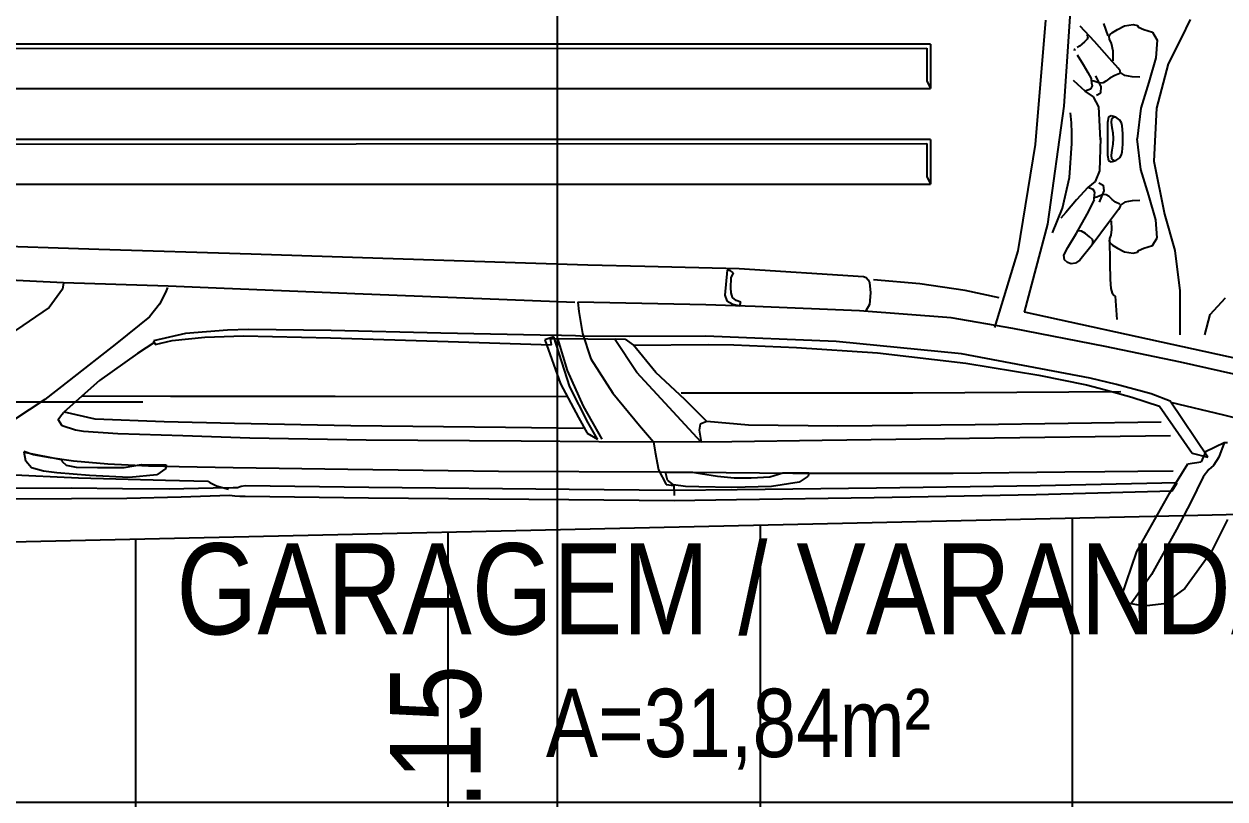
# Model space of a CAD drawing. Header units: millimetres. Extents: x 2718 to 3327, y 272 to 594.
# Drawn here: x 3062.606 to 3064.53, y 431.531 to 432.771 of the extents above; entities that cross this region are included whole.
import ezdxf
from ezdxf.enums import TextEntityAlignment as Align

# ---------------------------------------------------------------- set-up
doc = ezdxf.new("R2010")
doc.units = ezdxf.units.MM
doc.header["$MEASUREMENT"] = 0
doc.layers.get('0').update_dxf_attribs({"linetype": 'CONTINUOUS'})
doc.layers.get('DEFPOINTS').update_dxf_attribs({"linetype": 'CONTINUOUS'})
doc.layers.add('COTA', color=7, linetype='CONTINUOUS')
doc.layers.add('E-txt-g', color=3, linetype='CONTINUOUS')
for name, color, linetype, lineweight in [('E-Pen-C', 4, 'CONTINUOUS', 15), ('E-Pen-G', 3, 'CONTINUOUS', 30), ('E-Txt-W', 7, 'CONTINUOUS', 20)]:
    doc.layers.add(name, color=color, linetype=linetype, lineweight=lineweight)
doc.styles.add('F2', font='ARIALN.TTF')
doc.styles.add('REG60', font='romans.shx', dxfattribs={"width": 0.8, "height": 0.15})
doc.styles.add('REG80', font='romans.shx', dxfattribs={"width": 0.8, "height": 0.2})
doc.dimstyles.new('DIMENSION-1', dxfattribs={"dimtxt": 0.145, "dimasz": 0.07, "dimexe": 1, "dimexo": 0, "dimgap": 0.12, "dimtad": 1, "dimzin": 7, "dimdsep": 46, "dimtxsty": 'F2', "dimblk1": 'TRACO', "dimblk2": 'TRACO', "dimsah": 1, "dimcen": 1, "dimse1": 1, "dimse2": 1, "dimclrd": 4, "dimclre": 256, "dimclrt": 4, "dimadec": 8, "dimazin": 0, "dimtfac": 1, "dimtix": 1, "dimtmove": 2, "dimatfit": 3, "dimldrblk": 'TRACO', "dimfxl": 1, "dimtolj": 1, "dimtzin": 0, "dimarcsym": 0})

# ---------------------------------------------------------------- blocks, each defined once
blk = doc.blocks.new('Austin Mini dessus')
at = {"color": 8, "flags": 128}
for points in [[(1.307, 2.578), (1.2927, 2.7938)], [(1.1055, 2.717), (1.1196, 2.6871)], [(1.3369, 2.7159), (1.3537, 2.5166)], [(1.1655, 2.6964), (1.1583, 2.6841)], [(1.1793, 2.701), (1.1655, 2.6964)], [(1.1879, 2.7044), (1.1793, 2.701)], [(1.1894, 2.7071), (1.1879, 2.7044)], [(1.1965, 2.7087), (1.1894, 2.7071)], [(1.2102, 2.7066), (1.1965, 2.7087)], [(1.2218, 2.7011), (1.2102, 2.7066)], [(1.2296, 2.696), (1.2218, 2.7011)], [(1.2336, 2.6927), (1.2296, 2.696)], [(1.235, 2.6895), (1.2336, 2.6927)], [(1.2364, 2.6909), (1.2436, 2.7106)], [(1.2586, 2.6815), (1.2815, 2.7064)], [(1.2705, 2.6928), (1.2693, 2.6894)], [(1.1196, 2.6871), (1.1407, 2.6458)], [(1.1583, 2.6841), (1.1602, 2.6556)], [(1.2286, 2.6664), (1.2314, 2.6783)], [(1.2314, 2.6783), (1.2342, 2.6856)], [(1.2342, 2.6856), (1.235, 2.6895)], [(1.2344, 2.6544), (1.2586, 2.6815)], [(1.2693, 2.6894), (1.2703, 2.6857)], [(1.2703, 2.6857), (1.2746, 2.681)], [(1.2746, 2.681), (1.2785, 2.6776)], [(1.2785, 2.6776), (1.2823, 2.6745)], [(1.2823, 2.6745), (1.286, 2.6721)], [(1.521, 2.6777), (3.3849, 2.6777)], [(1.521, 2.6777), (1.521, 2.6065)], [(1.521, 2.6776), (3.3849, 2.6776)], [(1.1602, 2.6556), (1.1712, 2.6165)], [(1.2206, 2.6388), (1.2344, 2.6544)], [(1.2283, 2.6506), (1.2286, 2.6664)], [(1.286, 2.6602), (1.2767, 2.6451)], [(1.2901, 2.67), (1.2902, 2.6692)], [(1.2903, 2.6674), (1.2901, 2.67)], [(1.2902, 2.6692), (1.2903, 2.6683)], [(1.2903, 2.6683), (1.2903, 2.6674)], [(3.3552, 2.6705), (1.5269, 2.6712)], [(1.5269, 2.6712), (1.5269, 2.6186)], [(1.1407, 2.6458), (1.1591, 2.5751)], [(1.2174, 2.6346), (1.2206, 2.6388)], [(1.2767, 2.6451), (1.2691, 2.6322)], [(1.1712, 2.6165), (1.184, 2.5749)], [(1.1861, 2.6248), (1.1983, 2.6254)], [(1.1983, 2.6254), (1.2099, 2.6274)], [(1.2099, 2.6274), (1.2179, 2.6325)], [(1.2173, 2.6328), (1.2174, 2.6346)], [(1.2179, 2.6325), (1.2173, 2.6328)], [(1.2179, 2.6307), (1.226, 2.6273)], [(1.226, 2.6273), (1.234, 2.623)], [(1.234, 2.623), (1.2401, 2.6184)], [(1.2401, 2.6184), (1.2445, 2.6153)], [(1.2478, 2.609), (1.2564, 2.6266)], [(1.2492, 2.6149), (1.2546, 2.6166)], [(1.2546, 2.6166), (1.2595, 2.6184)], [(1.2595, 2.6184), (1.2623, 2.6189)], [(1.2623, 2.6189), (1.2632, 2.6189)], [(1.2632, 2.6157), (1.2624, 2.6105)], [(1.2639, 2.6197), (1.2632, 2.6157)], [(1.2691, 2.6322), (1.2637, 2.6225)], [(1.2637, 2.6225), (1.2638, 2.6219)], [(1.2638, 2.6219), (1.2639, 2.6197)], [(1.285, 2.6129), (1.2921, 2.6194)], [(1.5269, 2.6186), (1.521, 2.6065)], [(1.2445, 2.6153), (1.2492, 2.6149)], [(1.2485, 2.5997), (1.2478, 2.609)], [(1.255, 2.5958), (1.2485, 2.5997)], [(1.2598, 2.5934), (1.2732, 2.6021)], [(1.2624, 2.6105), (1.2647, 2.6055)], [(1.2647, 2.6055), (1.2732, 2.6021)], [(1.2732, 2.6021), (1.279, 2.6074)], [(1.279, 2.6074), (1.285, 2.6129)], [(3.3849, 2.6066), (1.521, 2.6066)], [(1.2487, 2.5245), (1.2515, 2.5771)], [(1.2515, 2.5771), (1.2598, 2.5934)], [(1.3331, 2.3893), (1.307, 2.578)], [(1.1591, 2.5751), (1.1632, 2.4901)], [(1.184, 2.5749), (1.1902, 2.5259)], [(1.218, 2.556), (1.2242, 2.5604)], [(1.2242, 2.5604), (1.2316, 2.5628)], [(1.2242, 2.5604), (1.2279, 2.5607)], [(1.2279, 2.5607), (1.2312, 2.5579)], [(1.2312, 2.5579), (1.2319, 2.5522)], [(1.2316, 2.5628), (1.2362, 2.5607)], [(1.2362, 2.5607), (1.2378, 2.5522)], [(1.2952, 2.5513), (1.2971, 2.5676)], [(1.213, 2.5337), (1.2135, 2.541)], [(1.2135, 2.541), (1.2142, 2.5468)], [(1.2142, 2.5468), (1.2153, 2.5514)], [(1.2153, 2.5514), (1.218, 2.556)], [(1.2305, 2.5442), (1.2293, 2.5353)], [(1.2319, 2.5522), (1.2305, 2.5442)], [(1.2378, 2.5522), (1.2378, 2.4996)], [(1.2946, 2.5357), (1.2952, 2.5513)], [(1.184, 2.4768), (1.1902, 2.5259)], [(1.2129, 2.5259), (1.213, 2.5337)], [(1.213, 2.5181), (1.2129, 2.5259)], [(1.2293, 2.5353), (1.2287, 2.5263)], [(1.2287, 2.5263), (1.2293, 2.5172)], [(1.2487, 2.5272), (1.2506, 2.4745)], [(1.2945, 2.5182), (1.2946, 2.5357)], [(1.521, 2.5246), (3.3849, 2.5246)], [(1.521, 2.5246), (3.3849, 2.5246)], [(1.521, 2.5246), (1.521, 2.4535)], [(1.2135, 2.5107), (1.213, 2.5181)], [(1.2142, 2.505), (1.2135, 2.5107)], [(1.2153, 2.5004), (1.2142, 2.505)], [(1.218, 2.4957), (1.2153, 2.5004)], [(1.2293, 2.5172), (1.2305, 2.5078)], [(1.2305, 2.5078), (1.2319, 2.4996)], [(1.2987, 2.4638), (1.2945, 2.5182)], [(1.3537, 2.5166), (1.3811, 2.3466)], [(3.3552, 2.5175), (1.5269, 2.5182)], [(1.5269, 2.5182), (1.5269, 2.4656)], [(1.1632, 2.4901), (1.1462, 2.4053)], [(1.2242, 2.4914), (1.218, 2.4957)], [(1.2316, 2.489), (1.2242, 2.4914)], [(1.2279, 2.4911), (1.2242, 2.4914)], [(1.2312, 2.4938), (1.2279, 2.4911)], [(1.2319, 2.4996), (1.2312, 2.4938)], [(1.2362, 2.4911), (1.2316, 2.489)], [(1.2378, 2.4996), (1.2362, 2.4911)], [(1.1712, 2.4352), (1.184, 2.4768)], [(1.2506, 2.4745), (1.2571, 2.4576)], [(1.3098, 2.4149), (1.2987, 2.4638)], [(1.5269, 2.4656), (1.521, 2.4535)], [(1.2447, 2.4518), (1.2434, 2.4425)], [(1.2434, 2.4425), (1.2511, 2.4245)], [(1.2514, 2.4554), (1.2447, 2.4518)], [(1.2571, 2.4576), (1.2692, 2.4481)], [(1.2579, 2.4403), (1.2605, 2.4451)], [(1.2605, 2.4451), (1.2692, 2.4481)], [(1.2692, 2.4481), (1.287, 2.4285)], [(3.3849, 2.4536), (1.521, 2.4536)], [(1.1602, 2.3961), (1.1712, 2.4352)], [(1.1861, 2.427), (1.1983, 2.4265)], [(1.1983, 2.4265), (1.21, 2.4246)], [(1.21, 2.4246), (1.2177, 2.4194)], [(1.2178, 2.4212), (1.2248, 2.4245)], [(1.2248, 2.4245), (1.2303, 2.429)], [(1.2303, 2.429), (1.2352, 2.4335)], [(1.2352, 2.4335), (1.2399, 2.4364)], [(1.2399, 2.4364), (1.2445, 2.4366)], [(1.2445, 2.4366), (1.2498, 2.4346)], [(1.2498, 2.4346), (1.2546, 2.4325)], [(1.2546, 2.4325), (1.2574, 2.4319)], [(1.2574, 2.4319), (1.2583, 2.4319)], [(1.2585, 2.435), (1.2579, 2.4403)], [(1.259, 2.431), (1.2585, 2.435)], [(1.2586, 2.4282), (1.2588, 2.4289)], [(1.2704, 2.4052), (1.2586, 2.4282)], [(1.2588, 2.4289), (1.259, 2.431)], [(1.287, 2.4285), (1.3044, 2.4082)], [(1.1462, 2.4053), (1.1298, 2.3473)], [(1.2177, 2.4194), (1.2172, 2.4191)], [(1.2172, 2.4191), (1.2172, 2.4174)], [(1.2172, 2.4174), (1.2201, 2.4129)], [(1.2201, 2.4129), (1.2359, 2.3915)], [(1.2871, 2.3751), (1.2704, 2.4052)], [(1.3044, 2.4082), (1.3122, 2.3989)], [(1.3256, 2.3754), (1.3098, 2.4149)], [(1.1583, 2.3676), (1.1602, 2.3961)], [(1.2319, 2.3948), (1.2313, 2.3807)], [(1.2359, 2.3915), (1.262, 2.3561)], [(1.3706, 2.2486), (1.3331, 2.3893)], [(1.1655, 2.3554), (1.1583, 2.3676)], [(1.2313, 2.3807), (1.2324, 2.3718)], [(1.2324, 2.3718), (1.2342, 2.3662)], [(1.2342, 2.3662), (1.234, 2.3268)], [(1.2342, 2.3662), (1.235, 2.3623)], [(1.2619, 2.3648), (1.2664, 2.3692)], [(1.2664, 2.3692), (1.2729, 2.3742)], [(1.2729, 2.3742), (1.279, 2.3779)], [(1.279, 2.3779), (1.2846, 2.3787)], [(1.3014, 2.3519), (1.2871, 2.3751)], [(1.1298, 2.3473), (1.1216, 2.2828)], [(1.1793, 2.3508), (1.1655, 2.3554)], [(1.1879, 2.3474), (1.1793, 2.3508)], [(1.1894, 2.3447), (1.1879, 2.3474)], [(1.2218, 2.3507), (1.2102, 2.3451)], [(1.2296, 2.3558), (1.2218, 2.3507)], [(1.2336, 2.3591), (1.2296, 2.3558)], [(1.235, 2.3623), (1.2336, 2.3591)], [(1.2607, 2.3612), (1.2619, 2.3648)], [(1.2617, 2.3576), (1.2607, 2.3612)], [(1.262, 2.3561), (1.2817, 2.3316)], [(1.3075, 2.3397), (1.3014, 2.3519)], [(1.3811, 2.3466), (1.4186, 2.2238)], [(2.8528, 2.3496), (2.6091, 2.3418)], [(3.0481, 2.356), (2.8528, 2.3496)], [(1.1965, 2.3431), (1.1894, 2.3447)], [(1.2102, 2.3451), (1.1965, 2.3431)], [(1.2817, 2.3316), (1.2889, 2.3268)], [(1.2958, 2.3258), (1.3019, 2.3278)], [(1.3019, 2.3278), (1.3066, 2.3322)], [(1.3066, 2.3322), (1.3075, 2.3397)], [(2.1695, 2.3277), (2.0699, 2.3241)], [(2.3653, 2.3341), (2.1695, 2.3277)], [(2.6091, 2.3418), (2.3653, 2.3341)], [(1.234, 2.3268), (1.2334, 2.3009)], [(1.2889, 2.3268), (1.2958, 2.3258)], [(1.8272, 2.3184), (1.6285, 2.3056)], [(1.9786, 2.3223), (1.8272, 2.3184)], [(1.8366, 2.3114), (1.8412, 2.3145)], [(1.8403, 2.3032), (1.8366, 2.3114)], [(1.8412, 2.3145), (1.8449, 2.3155)], [(1.8449, 2.3155), (1.8464, 2.3155)], [(1.8464, 2.3155), (1.8503, 2.2758)], [(2.0699, 2.3241), (1.9786, 2.3223)], [(1.2334, 2.3009), (1.2323, 2.2864)], [(1.4655, 2.2834), (1.5384, 2.2936)], [(1.5384, 2.2936), (1.6121, 2.3001)], [(1.6186, 2.2962), (1.6169, 2.2793)], [(1.6207, 2.3005), (1.6186, 2.2962)], [(1.6242, 2.304), (1.6207, 2.3005)], [(1.6285, 2.3056), (1.6242, 2.304)], [(1.8406, 2.2877), (1.8403, 2.3032)], [(2.6647, 2.2869), (2.7418, 2.2903)], [(2.7418, 2.2903), (2.9092, 2.2957)], [(2.9092, 2.2957), (3.1149, 2.3055)], [(2.9092, 2.2957), (2.9113, 2.2851)], [(1.0731, 2.2446), (1.0484, 2.2716)], [(1.1216, 2.2828), (1.1216, 2.212)], [(1.2254, 2.2741), (1.2227, 2.2366)], [(1.2269, 2.2752), (1.2254, 2.2741)], [(1.2299, 2.279), (1.2269, 2.2752)], [(1.2323, 2.2864), (1.2299, 2.279)], [(1.4113, 2.2714), (1.4655, 2.2834)], [(1.6169, 2.2793), (1.619, 2.2606)], [(1.8322, 2.2671), (1.8383, 2.272)], [(1.8383, 2.272), (1.8402, 2.2793)], [(1.8402, 2.2793), (1.8406, 2.2877)], [(1.8503, 2.2758), (1.847, 2.2665)], [(2.0905, 2.2638), (2.4428, 2.2777)], [(2.4428, 2.2777), (2.6647, 2.2869)], [(2.7431, 2.2881), (2.7462, 2.2798)], [(2.7462, 2.2798), (2.7556, 2.2611)], [(2.9113, 2.2851), (2.9326, 2.256)], [(1.4881, 2.2396), (1.6349, 2.2506)], [(1.619, 2.2606), (1.6245, 2.2509)], [(1.6349, 2.2506), (1.8016, 2.2577)], [(1.8016, 2.2577), (1.881, 2.2603)], [(1.825, 2.2645), (1.8322, 2.2671)], [(1.8262, 2.2584), (1.825, 2.2645)], [(1.8375, 2.2613), (1.8262, 2.2584)], [(1.847, 2.2665), (1.8375, 2.2613)], [(1.881, 2.2603), (2.0858, 2.2644)], [(2.0858, 2.2644), (2.0844, 2.2494)], [(2.7556, 2.2611), (2.7718, 2.2409)], [(2.9326, 2.256), (2.9962, 2.2123)], [(0.8634, 2.1376), (1.3706, 2.2486)], [(1.0817, 2.212), (1.0731, 2.2446)], [(1.3891, 2.2224), (1.4881, 2.2396)], [(2.0844, 2.2494), (2.0784, 2.2142)], [(2.7718, 2.2409), (2.8239, 2.1987)], [(1.2411, 2.1935), (1.3891, 2.2224)], [(2.0784, 2.2142), (2.0651, 2.1737)], [(2.1463, 2.2115), (2.305, 2.215)], [(2.305, 2.215), (2.4809, 2.219)], [(2.4809, 2.219), (2.6134, 2.2208)], [(2.6134, 2.2208), (2.6469, 2.2196)], [(2.6469, 2.2196), (2.7143, 2.2143)], [(2.7143, 2.2143), (2.7654, 2.2024)], [(1.1207, 2.1686), (1.2411, 2.1935)], [(1.4713, 2.1819), (1.6721, 2.2014)], [(1.6721, 2.2014), (1.8808, 2.2103)], [(1.8362, 2.1961), (1.7357, 2.1921)], [(1.8766, 2.1969), (1.8362, 2.1961)], [(1.9967, 2.1959), (1.8766, 2.1969)], [(1.8808, 2.2103), (2.0035, 2.2094)], [(1.961, 2.1517), (1.9967, 2.1959)], [(1.9914, 2.152), (2.0269, 2.2058)], [(2.0102, 2.2055), (1.9967, 2.1959)], [(2.0035, 2.2094), (2.0815, 2.2103)], [(2.1294, 2.2062), (2.0102, 2.2055)], [(2.0815, 2.2103), (2.0895, 2.2105)], [(2.0895, 2.2105), (2.1118, 2.2109)], [(2.0987, 2.1289), (2.1242, 2.2089)], [(2.1021, 2.1554), (2.1177, 2.2065)], [(2.1118, 2.2109), (2.1463, 2.2115)], [(2.1389, 2.2041), (2.1134, 2.1336)], [(2.1242, 2.2089), (2.1389, 2.2041)], [(2.128, 2.1963), (2.1294, 2.2062)], [(2.2935, 2.2014), (2.128, 2.1963)], [(2.4818, 2.2073), (2.2935, 2.2014)], [(2.6213, 2.2106), (2.4818, 2.2073)], [(2.6829, 2.2085), (2.6213, 2.2106)], [(2.7355, 2.2029), (2.6829, 2.2085)], [(2.7627, 2.1969), (2.7355, 2.2029)], [(2.7654, 2.2024), (2.7627, 2.1969)], [(2.763, 2.2003), (2.7912, 2.1821)], [(2.8239, 2.1987), (2.9002, 2.139)], [(1.2652, 2.143), (1.4713, 2.1819)], [(1.606, 2.1833), (1.4643, 2.1668)], [(1.7357, 2.1921), (1.606, 2.1833)], [(2.0651, 2.1737), (2.0297, 2.1186)], [(2.7912, 2.1821), (2.8517, 2.139)], [(1.0142, 2.1447), (1.1207, 2.1686)], [(1.4643, 2.1668), (1.3475, 2.1478)], [(2.0769, 2.098), (2.1021, 2.1554)], [(1.2232, 2.1328), (1.2652, 2.143)], [(1.3475, 2.1478), (1.2712, 2.132)], [(1.9146, 2.1086), (1.961, 2.1517)], [(1.9396, 2.0961), (1.9914, 2.152)], [(2.8517, 2.139), (2.9088, 2.0884)], [(2.9002, 2.139), (2.9394, 2.1086)], [(1.1373, 2.1061), (1.1678, 2.118)], [(1.1678, 2.118), (1.2232, 2.1328)], [(1.241, 2.1243), (1.1985, 2.1123)], [(1.216, 2.1209), (1.5491, 2.1189)], [(1.2712, 2.132), (1.241, 2.1243)], [(1.5491, 2.1189), (1.8129, 2.1188)], [(1.8129, 2.1188), (1.9203, 2.1191)], [(2.0297, 2.1186), (1.9872, 2.0669)], [(2.0692, 2.0713), (2.0987, 2.1289)], [(2.1134, 2.1336), (2.085, 2.08)], [(1.0511, 2.0835), (1.1363, 2.104)], [(1.0772, 2.0166), (1.1373, 2.1061)], [(1.1544, 2.0979), (1.1018, 2.0227)], [(1.1985, 2.1123), (1.1544, 2.0979)], [(1.8792, 2.0733), (1.9146, 2.1086)], [(2.0471, 2.045), (2.0769, 2.098)], [(2.1047, 2.1129), (2.4742, 2.1134)], [(2.4742, 2.1134), (2.7383, 2.1137)], [(2.7383, 2.1137), (2.8794, 2.1139)], [(2.7825, 2.1047), (3.4166, 2.1047)], [(2.9394, 2.1086), (3.062, 2.0282)], [(0.9769, 2.0648), (1.0511, 2.0835)], [(1.8882, 2.0405), (1.9396, 2.0961)], [(2.085, 2.08), (2.0706, 2.0548)], [(2.7481, 2.0732), (2.8587, 2.0775)], [(2.8587, 2.0775), (2.9076, 2.0883)], [(2.9122, 2.0845), (2.9088, 2.0884)], [(2.9154, 2.0806), (2.9122, 2.0845)], [(2.9182, 2.0768), (2.9154, 2.0806)], [(1.1518, 2.0725), (1.4497, 2.0682)], [(1.4497, 2.0682), (1.6696, 2.0663)], [(1.6696, 2.0663), (1.8124, 2.0677)], [(1.8124, 2.0677), (1.8792, 2.0733)], [(1.8792, 2.0733), (1.8898, 2.0695)], [(1.8917, 2.0596), (1.8882, 2.0405)], [(1.8898, 2.0695), (1.8917, 2.0596)], [(1.9872, 2.0669), (1.9647, 2.0412)], [(2.0542, 2.0453), (2.0692, 2.0713)], [(2.0774, 2.0623), (2.2014, 2.0637)], [(2.2014, 2.0637), (2.4493, 2.0668)], [(2.4493, 2.0668), (2.6356, 2.0705)], [(2.6356, 2.0705), (2.7481, 2.0732)], [(2.8776, 2.0574), (2.8901, 2.0597)], [(2.8901, 2.0597), (2.9115, 2.0664)], [(2.9115, 2.0664), (2.9182, 2.0768)], [(1.0455, 2.0396), (1.0506, 2.0392)], [(1.0506, 2.0392), (1.0806, 2.025)], [(1.0506, 2.0392), (1.0594, 2.0164)], [(1.1368, 2.0506), (1.4588, 2.0461)], [(1.4588, 2.0461), (1.6944, 2.0429)], [(1.6944, 2.0429), (1.839, 2.0411)], [(1.839, 2.0411), (1.8882, 2.0405)], [(1.8882, 2.0405), (2.0521, 2.0412)], [(1.9647, 2.0412), (1.9618, 2.0246)], [(2.0521, 2.0412), (2.1763, 2.0418)], [(2.0706, 2.0548), (2.0542, 2.0453)], [(2.1763, 2.0418), (2.4248, 2.0438)], [(2.4248, 2.0438), (2.6113, 2.0468)], [(2.6113, 2.0468), (2.7183, 2.0504)], [(2.7183, 2.0504), (2.8223, 2.0539)], [(2.8223, 2.0539), (2.8776, 2.0574)], [(1.1018, 2.0227), (1.0772, 2.0166)], [(1.0806, 2.025), (1.0877, 2.0092)], [(1.9618, 2.0246), (1.9568, 1.9964)], [(2.9725, 2.0244), (2.913, 2.0128)], [(2.9302, 2.0151), (2.9574, 2.0204)], [(2.9574, 2.0204), (2.9729, 2.0257)], [(2.9698, 2.01), (2.9725, 2.0244)], [(1.0594, 2.0164), (1.0677, 2.0031)], [(1.0677, 2.0031), (1.0753, 1.9968)], [(1.1088, 2.0056), (1.0877, 2.0092)], [(1.1378, 1.9593), (1.1088, 2.0056)], [(2.638, 1.9996), (2.7242, 2.001)], [(2.7242, 2.001), (2.7732, 2.0021)], [(2.7845, 2.0049), (2.7449, 2.0039)], [(2.7449, 2.0039), (2.7458, 1.9984)], [(2.7732, 2.0021), (2.8386, 2.0052)], [(2.8122, 1.9999), (2.7845, 2.0049)], [(2.8386, 2.0052), (2.8935, 2.0098)], [(2.8891, 2.0005), (2.8551, 1.9997)], [(2.9053, 2.0037), (2.8891, 2.0005)], [(2.8935, 2.0098), (2.9302, 2.0151)], [(2.9118, 2.0096), (2.9053, 2.0037)], [(2.913, 2.0128), (2.9118, 2.0096)], [(2.9606, 1.9993), (2.9698, 2.01)], [(1.0753, 1.9968), (1.0842, 1.9851)], [(1.0842, 1.9851), (1.0947, 1.9644)], [(1.1323, 1.9939), (1.1889, 1.9933)], [(1.1889, 1.9933), (1.2417, 1.9931)], [(1.2417, 1.9931), (1.3059, 1.9922)], [(1.3059, 1.9922), (1.4847, 1.9901)], [(1.4847, 1.9901), (1.6616, 1.9901)], [(1.6616, 1.9901), (1.7416, 1.9904)], [(1.7576, 1.9915), (1.716, 1.9911)], [(1.716, 1.9911), (1.717, 1.9861)], [(1.717, 1.9861), (1.7313, 1.9762)], [(1.7416, 1.9904), (1.9551, 1.9922)], [(1.7781, 1.9852), (1.7576, 1.9915)], [(1.8082, 1.9835), (1.7781, 1.9852)], [(1.8354, 1.9836), (1.8082, 1.9835)], [(1.8622, 1.9859), (1.8354, 1.9836)], [(1.8896, 1.9901), (1.8622, 1.9859)], [(1.9022, 1.9924), (1.8896, 1.9901)], [(1.9455, 1.9924), (1.9022, 1.9924)], [(1.942, 1.9796), (1.9455, 1.9924)], [(1.9568, 1.9964), (1.9445, 1.9728)], [(1.9551, 1.9922), (2.2129, 1.9935)], [(2.2129, 1.9935), (2.454, 1.9966)], [(2.454, 1.9966), (2.638, 1.9996)], [(2.7458, 1.9984), (2.7598, 1.9884)], [(2.8855, 1.9835), (2.7462, 1.9796)], [(2.7598, 1.9884), (2.8041, 1.984)], [(2.8041, 1.984), (2.8678, 1.9873)], [(2.8551, 1.9997), (2.8122, 1.9999)], [(2.8678, 1.9873), (2.9199, 1.9916)], [(2.9993, 1.9886), (2.8855, 1.9835)], [(2.9199, 1.9916), (2.9416, 1.9938)], [(2.9416, 1.9938), (2.9606, 1.9993)], [(1.0947, 1.9644), (1.1035, 1.9457)], [(1.1339, 1.9626), (1.1261, 1.9756)], [(1.1261, 1.9756), (1.3452, 1.9705)], [(1.3518, 1.9569), (1.1339, 1.9626)], [(1.3452, 1.9705), (1.6075, 1.9666)], [(1.6075, 1.9666), (1.8305, 1.9642)], [(1.7313, 1.9762), (1.7757, 1.9693)], [(1.7757, 1.9693), (1.8394, 1.9681)], [(1.8305, 1.9642), (1.9317, 1.9633)], [(1.8394, 1.9681), (1.8918, 1.9688)], [(1.8918, 1.9688), (1.9135, 1.9694)], [(1.9135, 1.9694), (1.9326, 1.9722)], [(1.9321, 1.971), (1.9317, 1.9551)], [(1.9317, 1.9633), (2.0998, 1.9648)], [(1.9445, 1.9728), (1.9321, 1.971)], [(1.9326, 1.9722), (1.942, 1.9796)], [(2.0998, 1.9648), (2.4205, 1.9678)], [(2.4205, 1.9678), (2.618, 1.9704)], [(2.618, 1.9704), (2.6248, 1.9694)], [(2.6248, 1.9694), (2.6309, 1.9675)], [(2.6309, 1.9675), (2.6377, 1.9674)], [(2.6377, 1.9674), (2.6698, 1.9667)], [(2.6644, 1.9706), (2.6452, 1.9652)], [(2.675, 1.9758), (2.6644, 1.9706)], [(2.6698, 1.9667), (2.7401, 1.9651)], [(2.6783, 1.978), (2.675, 1.9758)], [(2.7462, 1.9796), (2.6783, 1.978)], [(2.7401, 1.9651), (2.8147, 1.9659)], [(2.8147, 1.9659), (2.8968, 1.9668)], [(2.8968, 1.9668), (2.9905, 1.9663)], [(1.1035, 1.9457), (1.127, 1.9007)], [(1.1905, 1.8654), (1.1378, 1.9593)], [(1.6114, 1.9519), (1.3518, 1.9569)], [(1.8317, 1.9484), (1.6114, 1.9519)], [(1.9317, 1.9469), (1.8317, 1.9484)], [(2.1, 1.9484), (1.9317, 1.9469)], [(2.421, 1.9514), (2.1, 1.9484)], [(2.6186, 1.954), (2.421, 1.9514)], [(2.627, 1.9542), (2.6186, 1.954)], [(2.6353, 1.9546), (2.627, 1.9542)], [(2.6436, 1.9556), (2.6353, 1.9546)], [(2.7208, 1.9527), (2.6436, 1.9556)], [(2.808, 1.9509), (2.7208, 1.9527)], [(2.8968, 1.9503), (2.808, 1.9509)], [(2.9905, 1.9499), (2.8968, 1.9503)], [(1.0455, 1.9166), (1.0602, 1.8867)], [(1.0602, 1.8867), (1.0718, 1.8645)], [(1.127, 1.9007), (1.1671, 1.8287)], [(1.0718, 1.8645), (1.1137, 1.8064)], [(1.2159, 1.792), (1.1905, 1.8654)], [(1.1671, 1.8287), (1.2, 1.7814)], [(1.1137, 1.8064), (1.1476, 1.7819)], [(1.2025, 1.7823), (1.2133, 1.7887)], [(1.2133, 1.7887), (1.2159, 1.792)], [(1.1476, 1.7819), (1.1788, 1.7779)], [(1.1788, 1.7779), (1.2025, 1.7823)]]:
    blk.add_lwpolyline(points, dxfattribs=at)
blk = doc.blocks.new('TXT-AMB75')
at = {"layer": 'E-txt-g', "style": 'REG80', "width": 0.8, "flags": 8}
blk.add_attdef('TXT', text='', height=0.2, dxfattribs=at).set_placement((0.0055, 0.2964), align=Align.CENTER)
at = {"layer": 'E-Txt-W', "style": 'REG60', "width": 0.8, "flags": 8}
blk.add_attdef('TXT', text='', height=0.15, dxfattribs=at).set_placement((0.0055, 0.0271), align=Align.CENTER)
blk = doc.blocks.new('TRACO')
at = {"layer": 'E-Pen-C'}
for p, q in [((0, 1), (0, -1)), ((-1, 0), (1, 0))]:
    blk.add_line(p, q, dxfattribs=at)
at = {"layer": 'E-Pen-G'}
blk.add_line((-0.424, -0.424), (0.424, 0.424), dxfattribs=at)
blk = doc.blocks.new('*D504')
at = {"layer": 'COTA', "color": 4, "linetype": 'Continuous', "lineweight": -2, "transparency": 16777216}
blk.add_line((3063.4602, 434.0889), (3063.4602, 429.0789), dxfattribs=at)
at = {"layer": 'DEFPOINTS', "color": 0, "linetype": 'Continuous', "transparency": 16777216}
for p in [(3063.0298, 434.1589, -1.8296), (3063.0298, 429.0089, -1.8296), (3063.4602, 429.0089)]:
    blk.add_point(p, dxfattribs=at)
at = {"layer": 'COTA', "color": 4, "linetype": 'Continuous', "lineweight": -2, "transparency": 16777216, "xscale": 0.07, "yscale": 0.07, "zscale": 0.07}
for p, rotation in [((3063.4602, 434.1589), 90), ((3063.4602, 429.0089), 270)]:
    blk.add_blockref('TRACO', p, dxfattribs=dict(at, rotation=rotation))
at = {"layer": 'COTA', "color": 4, "linetype": 'Continuous', "transparency": 16777216, "insert": (3063.2662, 431.5839), "char_height": 0.145, "attachment_point": 5, "rotation": 90, "style": 'F2'}
blk.add_mtext('\\A1;5.15', dxfattribs=at)

msp = doc.modelspace()

# ---------------------------------------------------------------- hatches: boundary and pattern name
h = msp.add_hatch()
h.set_pattern_fill('ANSI37,_O', color=8, scale=4, angle=45)
h.set_pattern_definition([(90, (1504.2853, 394.5255), (-0.5, 1e-16), []), (180, (1504.2853, 394.5255), (-1e-16, -0.5), [])])
h.paths.add_polyline_path([(3061.5298, 434.4589), (3066.5299, 434.4589), (3066.5299, 428.5089), (3064.9878, 428.5089), (3063.8832, 427.4043), (3063.8832, 426.4055), (3063.0298, 426.4055), (3063.0298, 428.7089), (3061.5339, 428.7078)])
h.paths.add_polyline_path([(3061.5501, 431.1127), (3061.8026, 431.2822), (3063.5065, 431.3014), (3065.0112, 431.305), (3065.9321, 431.2742), (3066.0731, 431.1554), (3066.1041, 430.7504), (3066.1218, 430.0624), (3066.0601, 429.5606), (3065.9499, 429.4153), (3064.412, 429.3669), (3062.0583, 429.4161), (3061.6212, 429.4749), (3061.4562, 429.878)])
h.paths.add_polyline_path([(3066.1041, 430.807), (3066.5044, 430.807), (3066.5044, 430.6123), (3066.1041, 430.6123)], flags=16)
h.paths.add_polyline_path([(3062.8122, 431.7543), (3064.6884, 431.7543), (3064.6884, 431.9806), (3062.8122, 431.9806)], flags=24)
h.paths.add_polyline_path([(3063.4092, 431.5436), (3064.0914, 431.5436), (3064.0914, 431.7408), (3063.4092, 431.7408)], flags=24)
h.paths.add_polyline_path([(3063.561, 431.3801), (3063.561, 431.4175), (3063.5467, 431.4146), (3063.5346, 431.4065)], flags=24)
h.paths.add_polyline_path([(3063.561, 431.3801), (3063.5346, 431.4065), (3063.5265, 431.3944), (3063.5236, 431.3801)], flags=24)
h.paths.add_polyline_path([(3063.561, 431.3801), (3063.5983, 431.3801), (3063.5954, 431.3658), (3063.5874, 431.3537)], flags=24)
h.paths.add_polyline_path([(3063.561, 431.3801), (3063.5874, 431.3537), (3063.5752, 431.3456), (3063.561, 431.3428)], flags=24)
edge = h.paths.add_edge_path(flags=16)
edge.add_line((3063.561, 431.3055), (3063.561, 431.4548))
edge = h.paths.add_edge_path(flags=16)
edge.add_arc((3063.561, 431.3801), 0.0373, 0, 360)
edge = h.paths.add_edge_path(flags=16)
edge.add_line((3063.4863, 431.3801), (3063.8374, 431.3801))
h.paths.add_polyline_path([(3063.5906, 431.3712), (3063.9118, 431.3712), (3063.9118, 431.5515), (3063.5906, 431.5515)], flags=24)
h.paths.add_polyline_path([(3061.6066, 432.2071), (3062.086, 431.9312), (3064.4638, 431.9849), (3065.6649, 432.0129), (3066.021, 432.1159), (3066.1432, 432.8047), (3066.1315, 433.2777), (3066.0285, 433.6017), (3065.9135, 433.775), (3065.1261, 433.8581), (3062.8539, 433.8872), (3062.1937, 433.8517), (3061.5747, 433.7104), (3061.5306, 433.3725), (3061.5313, 432.3807), (3061.5793, 432.2129)], flags=16)
h.paths.add_polyline_path([(3062.5298, 434.1589), (3063.0298, 434.1589), (3063.0298, 434.4589), (3062.5298, 434.4589)])
h.paths.add_polyline_path([(3062.5298, 428.7089), (3063.0298, 428.7089), (3063.0298, 429.0089), (3062.5298, 429.0089)], flags=16)
h.paths.add_polyline_path([(3063.9516, 427.9963), (3064.2641, 427.8668), (3064.3796, 428.1457), (3064.0671, 428.2752)], flags=24)
h.paths.add_polyline_path([(3063.4163, 426.7022), (3063.4163, 427.098), (3063.1145, 427.098), (3063.1145, 426.7022)], flags=24)
h.paths.add_polyline_path([(3063.4163, 427.7539), (3063.4163, 428.1497), (3063.1145, 428.1497), (3063.1145, 427.7539)], flags=24)
h.paths.add_polyline_path([(3063.4163, 428.4536), (3063.4163, 428.7571), (3063.1145, 428.7571), (3063.1145, 428.4536)], flags=24)
h.paths.add_polyline_path([(3063.4163, 428.7036), (3063.4163, 429.0071), (3063.1145, 429.0071), (3063.1145, 428.7036)], flags=24)
h.paths.add_polyline_path([(3063.4163, 434.1536), (3063.4163, 434.4571), (3063.1145, 434.4571), (3063.1145, 434.1536)], flags=24)
h.paths.add_polyline_path([(3063.4163, 431.3861), (3063.4163, 431.782), (3063.1145, 431.782), (3063.1145, 431.3861)], flags=24)
at = {"layer": 'COTA', "linetype": 'Continuous'}
h = msp.add_hatch(dxfattribs=at)
h.set_pattern_fill('PATIO3', color=8, scale=0.6, style=0, pattern_type=2)
h.set_pattern_definition([(243.4349, (1504.40528, 395.1255), (0.600000786, 0.599999495), [0.201246, -1.1403948]), (153.4349, (1504.52528, 395.0655), (0.599999495, -0.600000786), [0.1341642, -1.2074766]), (153.4349, (1504.67528, 395.0655), (0.599999495, -0.600000786), [0.1341642, -1.2074766]), (243.4349, (1504.55528, 395.1255), (0.600000786, 0.599999495), [0.0670818, -1.274559]), (153.4349, (1504.82528, 395.0655), (0.599999495, -0.600000786), [0.1341642, -1.2074766]), (243.4349, (1504.70528, 395.1255), (0.600000786, 0.599999495), [0.1341642, -1.2074766]), (158.1986, (1504.88528, 395.1135), (-1.800000164, 0.599999946), [0.0323112, -3.1987878]), (243.4349, (1504.85528, 395.1255), (0.600000786, 0.599999495), [0.0670818, -1.274559]), (154.9831, (1504.885276, 394.963495), (-7.7999997481, 3.60000110015), [0.0993174, -9.8324496]), (63.4349, (1504.70528, 394.8255), (-0.600000786, -0.599999495), [0.201246, -1.1403948]), (153.4349, (1504.76528, 394.9455), (0.599999495, -0.600000786), [0.1341642, -1.2074766]), (63.4349, (1504.55528, 394.8255), (-0.600000786, -0.599999495), [0.0670818, -1.274559]), (153.4349, (1504.61528, 394.9455), (0.599999495, -0.600000786), [0.1341642, -1.2074766]), (153.4349, (1504.46528, 394.9455), (0.599999495, -0.600000786), [0.1341642, -1.2074766]), (63.4349, (1504.40528, 394.8255), (-0.600000786, -0.599999495), [0.201246, -1.1403948]), (63.4349, (1504.79528, 394.7055), (-0.600000786, -0.599999495), [0.201246, -1.1403948]), (153.4349, (1504.85528, 394.8255), (0.599999495, -0.600000786), [0.1341642, -1.2074766]), (153.4349, (1504.70528, 394.8255), (0.599999495, -0.600000786), [0.1341642, -1.2074766]), (63.4349, (1504.49528, 394.7055), (-0.600000786, -0.599999495), [0.1341642, -1.2074766]), (153.4349, (1504.55528, 394.8255), (0.599999495, -0.600000786), [0.1341642, -1.2074766]), (153.4349, (1504.40528, 394.8255), (0.599999495, -0.600000786), [0.1341642, -1.2074766]), (63.4349, (1504.28528, 394.5855), (-0.600000786, -0.599999495), [0.201246, -1.1403948]), (153.4349, (1504.88528, 394.7355), (0.599999495, -0.600000786), [0.0670818, -1.274559]), (153.4349, (1504.79528, 394.7055), (0.599999495, -0.600000786), [0.1341642, -1.2074766]), (153.4349, (1504.64528, 394.7055), (0.599999495, -0.600000786), [0.1341642, -1.2074766]), (153.4349, (1504.49528, 394.7055), (0.599999495, -0.600000786), [0.1341642, -1.2074766]), (153.4349, (1504.34528, 394.7055), (0.599999495, -0.600000786), [0.0670818, -1.274559]), (153.4349, (1504.88528, 394.5855), (0.599999495, -0.600000786), [0.1341642, -1.2074766]), (63.4349, (1504.70528, 394.5255), (-0.600000786, -0.599999495), [0.1341642, -1.2074766]), (153.4349, (1504.73528, 394.5855), (0.599999495, -0.600000786), [0.1341642, -1.2074766]), (243.4349, (1504.46528, 394.6455), (0.600000786, 0.599999495), [0.1341642, -1.2074766]), (153.4349, (1504.58528, 394.5855), (0.599999495, -0.600000786), [0.1341642, -1.2074766]), (153.4349, (1504.43528, 394.5855), (0.599999495, -0.600000786), [0.1341642, -1.2074766]), (154.9831, (1504.375276, 395.065495), (-7.7999997481, 3.60000110015), [0.0993174, -9.8324496]), (158.1986, (1504.31528, 394.9455), (-1.800000164, 0.599999946), [0.0323112, -3.1987878]), (243.4349, (1504.67528, 394.7655), (0.600000786, 0.599999495), [0.201246, -1.1403948]), (63.4349, (1504.61528, 394.9455), (-0.600000786, -0.599999495), [0.0670818, -1.274559])])
h.paths.add_polyline_path([(3060.3799, 428.7089), (3061.5339, 428.7078), (3061.5299, 428.7089), (3061.5298, 434.4582), (3075.7299, 434.4582), (3075.7299, 435.6089), (3075.7299, 439.3089), (3072.0942, 439.3089), (3072.0576, 438.9089), (3071.9542, 438.5457), (3071.7507, 438.2372), (3071.4173, 437.9047), (3071.0602, 437.6986), (3070.6879, 437.5886), (3070.4601, 437.5666), (3060.3799, 437.5666)])
h.paths.add_polyline_path([(3069.444, 435.4723), (3069.9233, 435.1964), (3072.3012, 435.2501), (3073.5022, 435.278), (3073.8584, 435.3811), (3073.9805, 436.0698), (3073.9689, 436.5428), (3073.8659, 436.8669), (3073.7508, 437.0402), (3072.9635, 437.1232), (3070.6913, 437.1523), (3070.0311, 437.1169), (3069.4121, 436.9755), (3069.368, 436.6376), (3069.3687, 435.6459), (3069.4167, 435.4781)], flags=16)
h.paths.add_polyline_path([(3067.0837, 435.7925), (3067.0837, 435.8298), (3067.0694, 435.827), (3067.0573, 435.8189)], flags=24)
h.paths.add_polyline_path([(3067.0837, 435.7925), (3067.0573, 435.8189), (3067.0492, 435.8068), (3067.0464, 435.7925)], flags=24)
h.paths.add_polyline_path([(3067.0837, 435.7925), (3067.121, 435.7925), (3067.1182, 435.7782), (3067.1101, 435.7661)], flags=24)
h.paths.add_polyline_path([(3067.0837, 435.7925), (3067.1101, 435.7661), (3067.098, 435.758), (3067.0837, 435.7551)], flags=24)
edge = h.paths.add_edge_path(flags=16)
edge.add_line((3067.0837, 435.7178), (3067.0837, 435.8671))
edge = h.paths.add_edge_path(flags=16)
edge.add_arc((3067.0837, 435.7925), 0.0373, 0, 360)
edge = h.paths.add_edge_path(flags=16)
edge.add_line((3067.0091, 435.7925), (3067.3602, 435.7925))
h.paths.add_polyline_path([(3067.1134, 435.7836), (3067.4346, 435.7836), (3067.4346, 435.9639), (3067.1134, 435.9639)], flags=24)
h.paths.add_polyline_path([(3066.7386, 436.1666), (3067.8076, 436.1666), (3067.8076, 436.3929), (3066.7386, 436.3929)], flags=24)
h.paths.add_polyline_path([(3066.932, 435.956), (3067.6141, 435.956), (3067.6141, 436.1531), (3066.932, 436.1531)], flags=24)
h.paths.add_polyline_path([(3061.403, 435.4723), (3061.8823, 435.1964), (3064.2602, 435.2501), (3065.4612, 435.278), (3065.8174, 435.3811), (3065.9395, 436.0699), (3065.9278, 436.5429), (3065.8248, 436.8669), (3065.7098, 437.0402), (3064.9225, 437.1233), (3062.6503, 437.1524), (3061.99, 437.1169), (3061.371, 436.9756), (3061.3269, 436.6377), (3061.3276, 435.6459), (3061.3757, 435.4781)], flags=16)
h.paths.add_polyline_path([(3060.612, 435.953), (3061.0123, 435.953), (3061.0123, 435.7583), (3060.612, 435.7583)], flags=16)
h.paths.add_polyline_path([(3060.415, 433.9372), (3060.415, 436.9372), (3060.385, 436.9372), (3060.385, 433.9372)], flags=16)
h.paths.add_polyline_path([(3060.415, 429.4335), (3060.415, 432.9372), (3060.385, 432.9372), (3060.385, 429.4335)], flags=16)
h.paths.add_polyline_path([(3060.612, 431.7891), (3061.0123, 431.7891), (3061.0123, 431.5945), (3060.612, 431.5945)], flags=16)
h.paths.add_polyline_path([(3066.8309, 435.3574), (3067.91, 435.3574), (3067.91, 435.5618), (3066.8309, 435.5618)], flags=24)
h.paths.add_polyline_path([(3066.7066, 435.5252), (3068.1598, 435.5252), (3068.1598, 435.6884), (3066.7066, 435.6884)], flags=24)
h.paths.add_polyline_path([(3067.9844, 434.816), (3068.3803, 434.816), (3068.3803, 435.1178), (3067.9844, 435.1178)], flags=24)
h.paths.add_polyline_path([(3068.6472, 435.8172), (3068.6472, 436.213), (3068.3453, 436.213), (3068.3453, 435.8172)], flags=24)
h.paths.add_polyline_path([(3064.5827, 434.816), (3064.9786, 434.816), (3064.9786, 435.1178), (3064.5827, 435.1178)], flags=24)
h.paths.add_polyline_path([(3066.4746, 434.816), (3066.7781, 434.816), (3066.7781, 435.1178), (3066.4746, 435.1178)], flags=24)
h.paths.add_polyline_path([(3069.5759, 434.816), (3069.8794, 434.816), (3069.8794, 435.1178), (3069.5759, 435.1178)], flags=24)
h.paths.add_polyline_path([(3071.0589, 434.816), (3071.4547, 434.816), (3071.4547, 435.1178), (3071.0589, 435.1178)], flags=24)
h.paths.add_polyline_path([(3072.6249, 434.816), (3072.9283, 434.816), (3072.9283, 435.1178), (3072.6249, 435.1178)], flags=24)
h.paths.add_polyline_path([(3074.1082, 434.816), (3074.5041, 434.816), (3074.5041, 435.1178), (3074.1082, 435.1178)], flags=24)
h.paths.add_polyline_path([(3075.1517, 434.8306), (3075.1517, 435.2264), (3074.8498, 435.2264), (3074.8498, 434.8306)], flags=24)
h.paths.add_polyline_path([(3060.5771, 434.816), (3060.973, 434.816), (3060.973, 435.1178), (3060.5771, 435.1178)], flags=24)
h.paths.add_polyline_path([(3061.8271, 434.816), (3062.2229, 434.816), (3062.2229, 435.1178), (3061.8271, 435.1178)], flags=24)
h.paths.add_polyline_path([(3062.6245, 434.816), (3062.928, 434.816), (3062.928, 435.1178), (3062.6245, 435.1178)], flags=24)
h.paths.add_polyline_path([(3075.4046, 438.5923), (3075.7868, 438.5923), (3075.7868, 438.8837), (3075.4046, 438.8837)], flags=9)
h.paths.add_polyline_path([(3074.2776, 438.5923), (3074.5705, 438.5923), (3074.5705, 438.8837), (3074.2776, 438.8837)], flags=24)
h.paths.add_polyline_path([(3073.1398, 438.5923), (3073.5219, 438.5923), (3073.5219, 438.8837), (3073.1398, 438.8837)], flags=24)
h.paths.add_polyline_path([(3072.0942, 438.5923), (3072.3872, 438.5923), (3072.3872, 438.8837), (3072.0942, 438.8837)], flags=24)
h.paths.add_polyline_path([(3074.4748, 438.8938), (3076.2538, 438.8938), (3076.2538, 439.166), (3074.4748, 439.166)], flags=9)
h.paths.add_polyline_path([(3061.3124, 431.3861), (3061.3124, 431.782), (3061.0106, 431.782), (3061.0106, 431.3861)], flags=24)

# ---------------------------------------------------------------- linework, layer by layer
at = {"color": 8, "elevation": 2.6262}
msp.add_lwpolyline([(3061.6066, 432.2071), (3062.086, 431.9312), (3064.4638, 431.9849), (3065.6649, 432.0129), (3066.021, 432.1159), (3066.1432, 432.8047), (3066.1315, 433.2777), (3066.0285, 433.6017), (3065.9135, 433.775), (3065.1261, 433.8581), (3062.8539, 433.8872), (3062.1937, 433.8517), (3061.5747, 433.7104), (3061.5306, 433.3725), (3061.5313, 432.3807), (3061.5793, 432.2129), (3061.6066, 432.2071)], dxfattribs=at)

# ---------------------------------------------------------------- block references
at = {"color": 8, "xscale": -1}
msp.add_blockref('Austin Mini dessus', (3065.5791, 430.0617, 2.6262), dxfattribs=at)
ref = msp.add_blockref('TXT-AMB75', (3063.7463, 431.5784, 1.8296), dxfattribs=dict(xscale=0.7290000000000001, yscale=0.7290000000000001, zscale=0.7290000000000001))
ref.add_attrib('TXT', 'GARAGEM / VARANDA', dxfattribs={"layer": 'E-txt-g', "color": 2, "height": 0.1458, "style": 'F2'}).set_placement((3063.7503, 431.7945, 1.8296), align=Align.CENTER)
ref.add_attrib('TXT', 'A=31,84m²', dxfattribs={"layer": 'E-Txt-W', "height": 0.10935, "style": 'F2'}).set_placement((3063.7503, 431.5981, 1.8296), align=Align.CENTER)

# ---------------------------------------------------------------- dimensions: what is measured, and where the dimension line sits
at = {"layer": 'COTA', "color": 7, "linetype": 'Continuous'}
dim = msp.add_linear_dim(base=(3063.4602, 429.0089, 1.8296), p1=(3063.0298, 434.1589), p2=(3063.0298, 429.0089), angle=90, dimstyle='DIMENSION-1', override={"dimadec": 0, "dimfxl": 0.06}, dxfattribs=at)
dim.commit()
dim.dimension.update_dxf_attribs({"geometry": '*D504', "text_midpoint": (3063.2662, 431.5839, 1.8296)})

doc.saveas('drawing.dxf')
